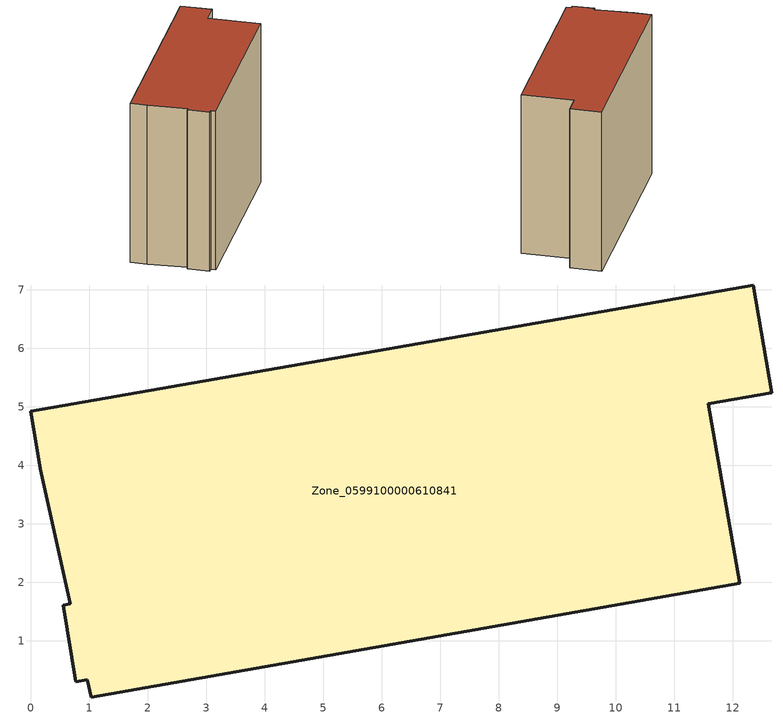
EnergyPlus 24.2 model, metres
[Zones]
Zone_0599100000610841
 floor ground (C_G): 1.04,0.04 0.97,0.33 0.77,0.3 0.55,1.6 0.68,1.63 0.17,3.94 0,4.92 12.35,7.08 12.67,5.24 11.58,5.05 12.12,1.98 z0
 wall outside (C_F): 12.35,7.08 0,4.92 0.17,3.94 0.68,1.63 0.55,1.6 0.77,0.3 0.97,0.33 1.04,0.04 12.12,1.98 11.58,5.05 12.67,5.24 12.35,7.08 z0:10.17
 roof outside (C_R): 0.97,0.33 1.04,0.04 12.12,1.98 11.58,5.05 12.67,5.24 12.35,7.08 0,4.92 0.17,3.94 0.68,1.63 0.55,1.6 0.77,0.3 z10.17
[BUILDING]
Pand.0599100000610841: North Axis=0; Terrain=City; Loads Convergence Tolerance Value=0.04; Temperature Convergence Tolerance Value=0.4; Solar Distribution=FullExterior; Maximum Number of Warmup Days=25; Minimum Number of Warmup Days=1
[Site:Location]
Rotterdam.The.Hague.AP_ZH_NLD Design_Conditions: Latitude=51.96; Longitude=4.45; Time Zone=1; Elevation=-4.5
[SITE:GROUNDTEMPERATURE:BUILDINGSURFACE]
18, 18, 18, 18, 18, 18, 18, 18, 18, 18, 18, 18
[MATERIAL] Thermal Absorptance=0.9; Solar Absorptance=0.7; Visible Absorptance=0.7
Name | Roughness | Thickness | Conductivity | Density | Specific Heat
G.TI.1946 | MediumSmooth | 0.15 | 1 | 540 | 1210
F.TI.1946 | Rough | 0.3 | 0.857143 | 1920 | 840
R.TI.1946 | MediumRough | 0.2 | 0.1 | 1500 | 1000
[CONSTRUCTION]
C_G: G.TI.1946
C_F: F.TI.1946
C_R: R.TI.1946
[ZONE]
Zone_0599100000610841: Type=1; Multiplier=1; Ceiling Height=Autocalculate; Volume=Autocalculate; Floor Area=autocalculate; Part of Total Floor Area=Yes
[ZONEINFILTRATION:DESIGNFLOWRATE]
Infil_Zone_0599100000610841: Zone or ZoneList or Space or SpaceList=Zone_0599100000610841; Schedule=AlwaysOn; Design Flow Rate Calculation Method=Flow/Area; Flow Rate per Floor Area=0.003; Constant Term Coefficient=1; Temperature Term Coefficient=0; Velocity Term Coefficient=0; Velocity Squared Term Coefficient=0
[HVACTEMPLATE:ZONE:IDEALLOADSAIRSYSTEM]
Zone_0599100000610841: Maximum Heating Supply Air Temperature=50; Minimum Cooling Supply Air Temperature=13; Maximum Heating Supply Air Humidity Ratio=0.0156; Minimum Cooling Supply Air Humidity Ratio=0.0077; Heating Limit=NoLimit; Cooling Limit=NoLimit; Dehumidification Control Type=ConstantSensibleHeatRatio; Cooling Sensible Heat Ratio=0.7; Dehumidification Setpoint=60; Humidification Control Type=None; Humidification Setpoint=30; Outdoor Air Method=None; Outdoor Air Flow Rate per Person=0.00944; Outdoor Air Flow Rate per Zone Floor Area=0; Outdoor Air Flow Rate per Zone=0; Demand Controlled Ventilation Type=None; Outdoor Air Economizer Type=NoEconomizer; Heat Recovery Type=None; Sensible Heat Recovery Effectiveness=0.7; Latent Heat Recovery Effectiveness=0.65
[ZONECONTROL:THERMOSTAT]
ThermostatControl_Zone_0599100000610841: Zone or ZoneList=Zone_0599100000610841; Control Type Schedule=DualSetpointControlType; Control 1=Thermostat_Zone_0599100000610841; Temperature Difference Between Cutout And Setpoint=0
[THERMOSTATSETPOINT:DUALSETPOINT]
Thermostat_Zone_0599100000610841: Heating Setpoint Temperature Schedule=HeatingSetpoint_Zone_0599100000610841; Cooling Setpoint Temperature Schedule=CoolingSetpoint_Zone_0599100000610841
[SCHEDULE:COMPACT]
HeatingSetpoint_Zone_0599100000610841: Through: 12/31, For: AllDays, Until: 24:00, 21
CoolingSetpoint_Zone_0599100000610841: Through: 12/31, For: AllDays, Until: 24:00, 24
DualSetpointControlType: Through: 12/31, For: AllDays, Until: 24:00, 4
AlwaysOn: Through: 12/31, For: AllDays, Until: 24:00, 1
